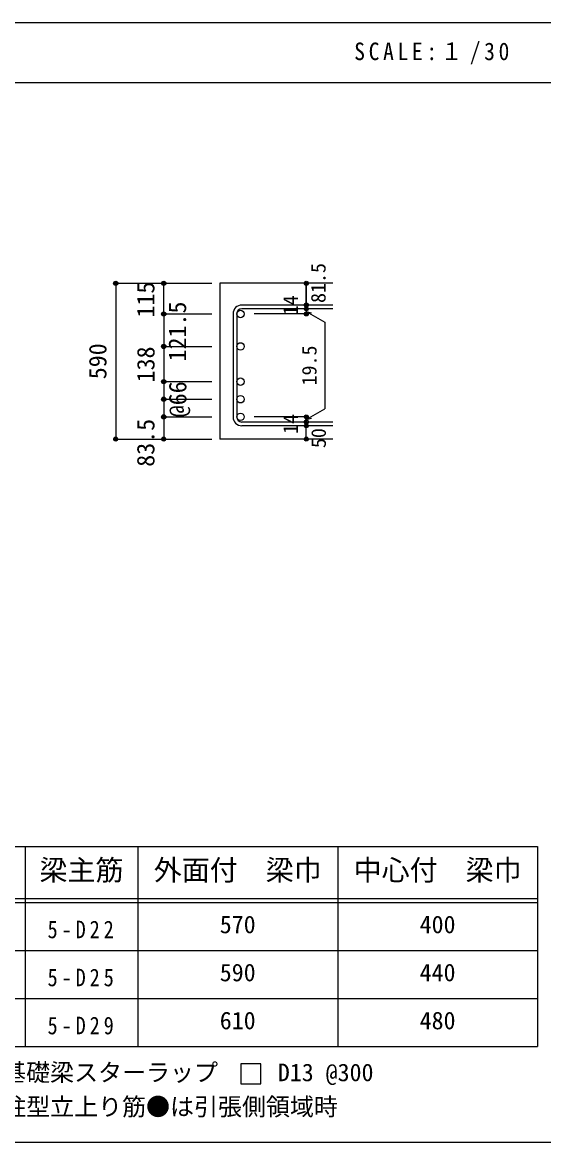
# Model space of a CAD drawing. Units: millimetres at full size, sheet at 1:30, with parts at other scales. Extents: x -5973 to 5954, y -4195 to 4201.
# Drawn here: x 1677 to 3633, y 3 to 4201 of the extents above; entities that cross this region are included whole.
import ezdxf
from ezdxf.enums import TextEntityAlignment as Align

# ---------------------------------------------------------------- set-up
doc = ezdxf.new("R2010")
doc.units = ezdxf.units.MM
doc.header["$LTSCALE"] = 30
doc.header["$PDMODE"] = 32
doc.header["$PDSIZE"] = 15
for name, color, linetype in [('0-1_躯体線', 2, 'Continuous'), ('0-5_基礎梁筋', 7, 'Continuous'), ('0-6_スタラップ筋', 7, 'Continuous'), ('0-D_寸法', 4, 'Continuous'), ('6-7_文字', 7, 'Continuous'), ('6-E_枠', 7, 'Continuous'), ('F-0_枠', 6, 'Continuous')]:
    doc.layers.add(name, color=color, linetype=linetype)
doc.styles.add('ＭＳ ゴシック', font='')
doc.styles.get('ＭＳ ゴシック').set_extended_font_data('MS Gothic')

msp = doc.modelspace()

# ---------------------------------------------------------------- linework, layer by layer
at = {"layer": '0-1_躯体線'}
for p, q in [((2842.44, 3223.3), (2417.44, 3223.3)), ((2417.44, 3223.3), (2417.44, 2639.3)), ((2842.44, 2639.3), (2417.44, 2639.3))]:
    msp.add_line(p, q, dxfattribs=at)
at = {"layer": '0-5_基礎梁筋', "color": 3}
for centre in [(2495.44, 3108.37), (2495.44, 2986.8), (2495.44, 2854.8), (2495.44, 2788.8), (2495.44, 2722.8)]:
    msp.add_circle(centre, 14, dxfattribs=at)
at = {"layer": '0-5_基礎梁筋'}
for p in [(2027.44, 3223.3), (2027.44, 2639.3)]:
    msp.add_point(p, dxfattribs=at)
at = {"layer": '0-6_スタラップ筋'}
for p, q in [((2467.44, 3108.37), (2467.44, 2722.8)), ((2481.44, 3108.37), (2481.44, 2722.8)), ((2842.44, 3141.87), (2500.94, 3141.87)), ((2842.44, 3127.87), (2500.94, 3127.87)), ((2842.44, 2703.3), (2500.94, 2703.3)), ((2842.44, 2689.3), (2500.94, 2689.3))]:
    msp.add_line(p, q, dxfattribs=at)
for centre, radius, start, end in [((2500.94, 3108.37), 33.5, 90, 180), ((2500.94, 3108.37), 19.5, 90, 180), ((2500.94, 2722.8), 33.5, 180, 270), ((2500.94, 2722.8), 19.5, 180, 270)]:
    msp.add_arc(centre, radius, start, end, dxfattribs=at)
at = {"layer": '0-D_寸法'}
for p, q in [((2027.44, 3223.3), (2207.44, 3223.3)), ((2027.44, 3223.3), (2207.44, 3223.3)), ((2027.44, 3223.3), (2027.44, 2639.3)), ((2207.44, 3223.3), (2387.44, 3223.3)), ((2207.44, 3223.3), (2387.44, 3223.3)), ((2207.44, 3108.37), (2207.44, 3223.3)), ((2207.44, 3108.37), (2387.44, 3108.37)), ((2207.44, 3108.37), (2207.44, 2986.8)), ((2742.44, 3108.37), (2546.35, 3108.37)), ((2742.44, 3127.87), (2742.44, 3141.87)), ((2742.44, 3127.87), (2742.44, 3108.37)), ((2742.44, 3118.12), (2761.76, 3112.94)), ((2742.44, 3118.12), (2812.5, 3077.67)), ((2812.5, 3077.67), (2812.5, 2753.5)), ((2207.44, 2986.8), (2387.44, 2986.8)), ((2207.44, 2986.8), (2387.44, 2986.8)), ((2207.44, 2986.8), (2207.44, 2854.8)), ((2207.44, 2854.8), (2387.44, 2854.8)), ((2207.44, 2854.8), (2387.44, 2854.8)), ((2207.44, 2788.8), (2387.44, 2788.8)), ((2742.44, 2713.05), (2812.5, 2753.5)), ((2207.44, 2722.8), (2387.44, 2722.8)), ((2742.44, 2722.8), (2546.35, 2722.8)), ((2742.44, 2703.3), (2742.44, 2722.8)), ((2742.44, 2713.05), (2761.76, 2718.23)), ((2742.44, 2689.3), (2742.44, 2703.3)), ((2742.44, 2639.3), (2742.44, 2689.3)), ((2027.44, 2639.3), (2207.44, 2639.3)), ((2207.44, 2639.3), (2387.44, 2639.3))]:
    msp.add_line(p, q, dxfattribs=at)
for points in [[(2742.44, 3223.3), (2742.44, 3141.87), (2742.44, 3223.3)], [(2207.44, 2854.8), (2207.44, 2722.8), (2207.44, 2639.3)]]:
    msp.add_lwpolyline(points, dxfattribs=at)
for centre, radius in [((2027.44, 3223.3), 8), ((2027.44, 3223.3), 7.2), ((2027.44, 3223.3), 6.4), ((2027.44, 3223.3), 5.6), ((2027.44, 3223.3), 4.8), ((2027.44, 3223.3), 4), ((2027.44, 3223.3), 3.2), ((2027.44, 3223.3), 2.4), ((2027.44, 3223.3), 1.6), ((2027.44, 3223.3), 0.8), ((2207.44, 3223.3), 8), ((2207.44, 3223.3), 7.2), ((2207.44, 3223.3), 6.4), ((2207.44, 3223.3), 5.6), ((2207.44, 3223.3), 4.8), ((2207.44, 3223.3), 4), ((2207.44, 3223.3), 3.2), ((2207.44, 3223.3), 2.4), ((2207.44, 3223.3), 1.6), ((2207.44, 3223.3), 0.8), ((2742.44, 3223.3), 4), ((2742.44, 3223.3), 3.6), ((2742.44, 3223.3), 3.2), ((2742.44, 3223.3), 2.8), ((2742.44, 3223.3), 2.4), ((2742.44, 3223.3), 2), ((2742.44, 3223.3), 1.6), ((2742.44, 3223.3), 1.2), ((2742.44, 3223.3), 0.8), ((2742.44, 3223.3), 0.4), ((2207.44, 3108.37), 8), ((2207.44, 3108.37), 7.2), ((2207.44, 3108.37), 6.4), ((2207.44, 3108.37), 5.6), ((2207.44, 3108.37), 4.8), ((2207.44, 3108.37), 4), ((2207.44, 3108.37), 3.2), ((2207.44, 3108.37), 2.4), ((2207.44, 3108.37), 1.6), ((2207.44, 3108.37), 0.8), ((2742.44, 3141.87), 4), ((2742.44, 3127.87), 4), ((2742.44, 3108.37), 4), ((2742.44, 3141.87), 3.6), ((2742.44, 3127.87), 3.6), ((2742.44, 3108.37), 3.6), ((2742.44, 3141.87), 3.2), ((2742.44, 3127.87), 3.2), ((2742.44, 3108.37), 3.2), ((2742.44, 3141.87), 2.8), ((2742.44, 3127.87), 2.8), ((2742.44, 3108.37), 2.8), ((2742.44, 3141.87), 2.4), ((2742.44, 3127.87), 2.4), ((2742.44, 3108.37), 2.4), ((2742.44, 3141.87), 2), ((2742.44, 3127.87), 2), ((2742.44, 3108.37), 2), ((2742.44, 3141.87), 1.6), ((2742.44, 3127.87), 1.6), ((2742.44, 3108.37), 1.6), ((2742.44, 3141.87), 1.2), ((2742.44, 3127.87), 1.2), ((2742.44, 3108.37), 1.2), ((2742.44, 3141.87), 0.8), ((2742.44, 3127.87), 0.8), ((2742.44, 3108.37), 0.8), ((2742.44, 3141.87), 0.4), ((2742.44, 3127.87), 0.4), ((2742.44, 3108.37), 0.4), ((2207.44, 2986.8), 8), ((2207.44, 2986.8), 7.2), ((2207.44, 2986.8), 6.4), ((2207.44, 2986.8), 5.6), ((2207.44, 2986.8), 4.8), ((2207.44, 2986.8), 4), ((2207.44, 2986.8), 3.2), ((2207.44, 2986.8), 2.4), ((2207.44, 2986.8), 1.6), ((2207.44, 2986.8), 0.8), ((2207.44, 2854.8), 8), ((2207.44, 2854.8), 7.2), ((2207.44, 2854.8), 6.4), ((2207.44, 2854.8), 5.6), ((2207.44, 2854.8), 4.8), ((2207.44, 2854.8), 4), ((2207.44, 2854.8), 3.2), ((2207.44, 2854.8), 2.4), ((2207.44, 2854.8), 1.6), ((2207.44, 2854.8), 0.8), ((2207.44, 2788.8), 8), ((2207.44, 2788.8), 7.2), ((2207.44, 2788.8), 6.4), ((2207.44, 2788.8), 5.6), ((2207.44, 2788.8), 4.8), ((2207.44, 2788.8), 4), ((2207.44, 2788.8), 3.2), ((2207.44, 2788.8), 2.4), ((2207.44, 2788.8), 1.6), ((2207.44, 2788.8), 0.8), ((2207.44, 2722.8), 8), ((2207.44, 2722.8), 7.2), ((2207.44, 2722.8), 6.4), ((2207.44, 2722.8), 5.6), ((2207.44, 2722.8), 4.8), ((2207.44, 2722.8), 4), ((2207.44, 2722.8), 3.2), ((2207.44, 2722.8), 2.4), ((2207.44, 2722.8), 1.6), ((2207.44, 2722.8), 0.8), ((2742.44, 2722.8), 4), ((2742.44, 2703.3), 4), ((2742.44, 2689.3), 4), ((2742.44, 2722.8), 3.6), ((2742.44, 2703.3), 3.6), ((2742.44, 2689.3), 3.6), ((2742.44, 2722.8), 3.2), ((2742.44, 2703.3), 3.2), ((2742.44, 2689.3), 3.2), ((2742.44, 2722.8), 2.8), ((2742.44, 2703.3), 2.8), ((2742.44, 2689.3), 2.8), ((2742.44, 2722.8), 2.4), ((2742.44, 2703.3), 2.4), ((2742.44, 2689.3), 2.4), ((2742.44, 2722.8), 2), ((2742.44, 2703.3), 2), ((2742.44, 2689.3), 2), ((2742.44, 2722.8), 1.6), ((2742.44, 2703.3), 1.6), ((2742.44, 2689.3), 1.6), ((2742.44, 2722.8), 1.2), ((2742.44, 2703.3), 1.2), ((2742.44, 2689.3), 1.2), ((2742.44, 2722.8), 0.8), ((2742.44, 2703.3), 0.8), ((2742.44, 2689.3), 0.8), ((2742.44, 2722.8), 0.4), ((2742.44, 2703.3), 0.4), ((2742.44, 2689.3), 0.4), ((2027.44, 2639.3), 7.2), ((2027.44, 2639.3), 6.4), ((2027.44, 2639.3), 5.6), ((2207.44, 2639.3), 7.2), ((2207.44, 2639.3), 6.4), ((2207.44, 2639.3), 5.6), ((2027.44, 2639.3), 4.8), ((2027.44, 2639.3), 4), ((2027.44, 2639.3), 3.2), ((2027.44, 2639.3), 2.4), ((2027.44, 2639.3), 1.6), ((2027.44, 2639.3), 0.8), ((2207.44, 2639.3), 4.8), ((2207.44, 2639.3), 4), ((2207.44, 2639.3), 3.2), ((2207.44, 2639.3), 2.4), ((2207.44, 2639.3), 1.6), ((2207.44, 2639.3), 0.8), ((2742.44, 2639.3), 4), ((2742.44, 2639.3), 3.6), ((2742.44, 2639.3), 3.2), ((2742.44, 2639.3), 2.8), ((2742.44, 2639.3), 2.4), ((2742.44, 2639.3), 2), ((2742.44, 2639.3), 1.6), ((2742.44, 2639.3), 1.2), ((2742.44, 2639.3), 0.8), ((2742.44, 2639.3), 0.4)]:
    msp.add_circle(centre, radius, dxfattribs=at)
at = {"layer": '0-D_寸法', "color": 7}
for p in [(2027.44, 3223.3), (2207.44, 3223.3), (2742.44, 3223.3), (2742.44, 3141.87), (2207.44, 3108.37), (2207.44, 3108.37), (2742.44, 3127.87), (2742.44, 3108.37), (2207.44, 2986.8), (2207.44, 2986.8), (2207.44, 2854.8), (2207.44, 2854.8), (2207.44, 2788.8), (2207.44, 2788.8), (2207.44, 2788.8), (2207.44, 2722.8), (2207.44, 2722.8), (2207.44, 2722.8), (2742.44, 2722.8), (2742.44, 2722.8), (2742.44, 2703.3), (2742.44, 2689.3), (2027.44, 2639.3), (2207.44, 2639.3), (2742.44, 2639.3)]:
    msp.add_point(p, dxfattribs=at)
at = {"layer": '6-7_文字'}
msp.add_lwpolyline([(2497.25, 223), (2572.25, 223), (2572.25, 298), (2497.25, 298)], close=True, dxfattribs=at)
at = {"layer": '6-E_枠', "color": 3}
for p, q in [((1447.71, 1112.77), (3610.24, 1112.77)), ((3610.24, 1112.77), (3610.24, 362.77)), ((1447.71, 362.77), (3610.24, 362.77))]:
    msp.add_line(p, q, dxfattribs=at)
at = {"layer": '6-E_枠'}
for p, q in [((1687.71, 1112.77), (1687.71, 362.77)), ((2110.24, 1112.77), (2110.24, 362.77)), ((2860.24, 1112.77), (2860.24, 362.77)), ((1447.71, 917.77), (3610.24, 917.77)), ((1447.71, 902.77), (3610.24, 902.77)), ((1447.71, 722.77), (3610.24, 722.77)), ((1447.71, 542.77), (3610.24, 542.77))]:
    msp.add_line(p, q, dxfattribs=at)
at = {"layer": 'F-0_枠'}
msp.add_line((-5972.88, 4201.15), (5954.1, 4201.15), dxfattribs=at)
at = {"layer": 'F-0_枠', "color": 2}
for p, q in [((-5972.88, 3976.15), (3723.6, 3976.15)), ((3723.6, 2.95), (-5972.88, 2.95))]:
    msp.add_line(p, q, dxfattribs=at)

# ---------------------------------------------------------------- texts
at = {"layer": '0-D_寸法', "style": 'ＭＳ ゴシック'}
for s, height, p in [('81.5', 54.99, (2831.33, 3149.71)), ('115', 65.98, (2192.44, 3094.95)), ('121.5', 65.98, (2311.35, 2930.44)), ('14', 54.99, (2727.21, 3103.2)), ('590', 65.98, (2012.44, 2863.8)), ('138', 65.98, (2192.83, 2852.01)), ('19.5', 54.99, (2797.5, 2840.58)), ('@66', 65.98, (2312.44, 2721.3)), ('14', 54.99, (2727.18, 2658.62)), ('83.5', 65.98, (2192.44, 2535.8)), ('50', 54.99, (2832.44, 2605.8))]:
    msp.add_text(s, height=height, rotation=90, dxfattribs=at).set_placement(p, align=Align.BOTTOM_LEFT)
at = {"layer": '6-7_文字', "color": 2, "style": 'ＭＳ ゴシック'}
for s, p in [('梁主筋', (1741.48, 962.77)), ('外面付\u3000梁巾', (2170.24, 962.77)), ('中心付\u3000梁巾', (2920.24, 962.77))]:
    msp.add_text(s, height=76.98, dxfattribs=at).set_placement(p, align=Align.BOTTOM_LEFT)
at = {"layer": '6-7_文字', "style": 'ＭＳ ゴシック'}
for s, p in [('570', (2417.74, 767.77)), ('400', (3167.74, 767.77)), ('590', (2417.74, 587.77)), ('440', (3167.74, 587.77)), ('610', (2417.74, 407.77)), ('480', (3167.74, 407.77)), ('※ 基礎梁スターラップ     D13 @300', (1466.27, 213.19)), ('※ 柱型立上り筋●は引張側領域時', (1466.27, 84.68))]:
    msp.add_text(s, height=65.98, dxfattribs=at).set_placement(p, align=Align.BOTTOM_LEFT)
at = {"layer": '6-7_文字', "color": 2, "insert": (2922.26, 4043.65), "char_height": 65.98, "attachment_point": 7, "style": 'ＭＳ ゴシック'}
msp.add_mtext('\\T1.34;\\W0.9;SCALE:１/30', dxfattribs=at)
at = {"layer": '6-7_文字', "char_height": 65.98, "attachment_point": 7, "style": 'ＭＳ ゴシック'}
for s, insert in [('\\T1.38;\\W0.85;5-D22', (1771.48, 767.77)), ('\\T1.38;\\W0.85;5-D25', (1771.48, 587.77)), ('\\T1.38;\\W0.85;5-D29', (1771.48, 407.77))]:
    msp.add_mtext(s, dxfattribs=dict(at, insert=insert))

doc.saveas('drawing.dxf')
